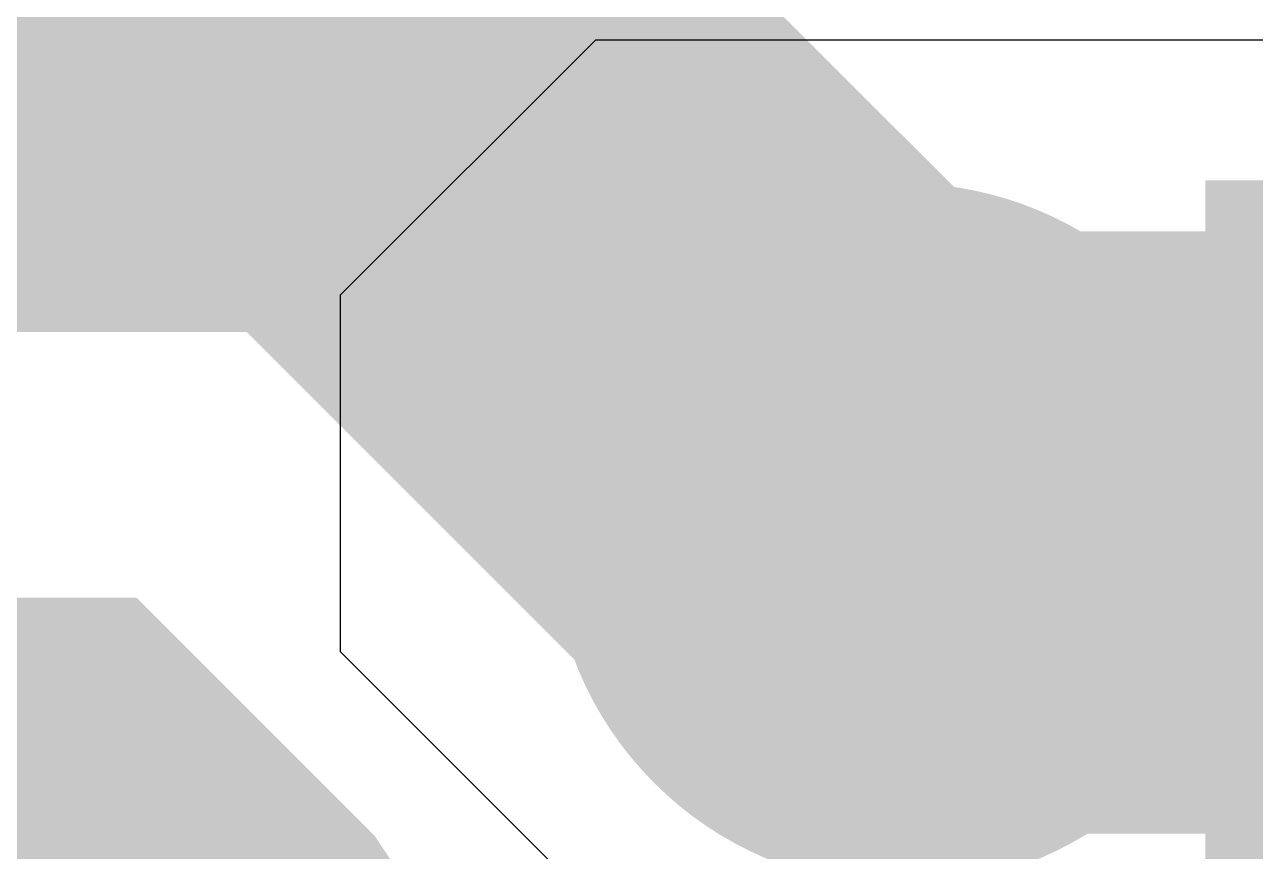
# Model space of a CAD drawing. Header units: inches. Extents: x 0.91 to 3.83, y 2.6 to 3.83.
# Drawn here: x 1.41681 to 1.44093, y 3.03509 to 3.0513 of the extents above; entities that cross this region are included whole.
import ezdxf

# ---------------------------------------------------------------- set-up
doc = ezdxf.new("R2010")
doc.units = ezdxf.units.IN
doc.header["$MEASUREMENT"] = 0
for name, color, linetype in [('Bottom Layer', 5, 'Continuous'), ('Top Layer', 1, 'Continuous'), ('Top Solder', 216, 'Continuous'), ('Via Holes', 16, 'Continuous')]:
    doc.layers.add(name, color=color, linetype=linetype)

# ---------------------------------------------------------------- blocks, each defined once
blk = doc.blocks.new('AMPHENOL_12401598E4_2A_360')
at = {"layer": 'Top Solder'}
blk.add_hatch(color=216, dxfattribs=at).paths.add_polyline_path([(0.042307, 0.040764), (0.056118, 0.040764), (0.056118, 0.011205), (0.042307, 0.011205)])

msp = doc.modelspace()

# ---------------------------------------------------------------- hatches: boundary and pattern name
at = {"layer": 'Bottom Layer'}
h = msp.add_hatch(color=5, dxfattribs=at)
edge = h.paths.add_edge_path()
edge.add_arc((1.43402, 3.041299), 0.00689, 0, 360)
at = {"layer": 'Top Layer'}
msp.add_hatch(color=1, dxfattribs=at).paths.add_polyline_path([(1.410728, 3.236967), (1.411274, 3.235689), (1.410596, 3.232283), (1.411941, 3.225524), (1.410979, 3.224379), (1.409095, 3.222567), (1.366016, 3.222567), (1.366016, 3.194756), (1.369016, 3.194756), (1.369016, 3.140827), (1.369016, 3.140827), (1.369016, 3.119016), (1.369016, 3.119016), (1.369016, 3.099331), (1.369016, 3.062086), (1.369016, 3.062086), (1.369016, 3.040275), (1.369016, 3.040275), (1.369016, 3.006031), (1.366016, 3.006031), (1.366016, 2.97822), (1.409575, 2.97822), (1.409575, 3.006031), (1.406575, 3.006031), (1.406575, 3.040062), (1.418999, 3.040062), (1.423663, 3.035398), (1.425448, 3.032727), (1.429381, 3.030099), (1.43402, 3.029176), (1.435945, 3.027596), (1.435945, 2.996189), (1.432945, 2.996189), (1.432945, 2.975135), (1.429901, 2.972637), (1.42874, 2.972868), (1.421797, 2.971487), (1.415911, 2.967554), (1.411977, 2.961668), (1.410596, 2.954724), (1.410596, 2.946121), (1.406867, 2.943539), (1.405391, 2.943771), (1.404764, 2.944306), (1.40462, 2.944353), (1.404544, 2.944484), (1.40389, 2.944986), (1.403743, 2.945026), (1.403661, 2.945153), (1.402981, 2.94562), (1.402832, 2.945652), (1.402743, 2.945775), (1.40204, 2.946205), (1.401891, 2.946229), (1.401796, 2.946347), (1.401071, 2.94674), (1.400919, 2.946756), (1.400817, 2.94687), (1.400073, 2.947224), (1.399922, 2.947232), (1.399815, 2.947339), (1.399053, 2.947655), (1.398901, 2.947655), (1.398789, 2.947756), (1.398011, 2.948031), (1.39786, 2.948024), (1.397742, 2.948119), (1.396952, 2.948353), (1.396801, 2.948337), (1.396678, 2.948426), (1.395876, 2.948619), (1.395726, 2.948595), (1.395599, 2.948678), (1.394788, 2.948828), (1.39464, 2.948797), (1.394508, 2.948872), (1.393691, 2.94898), (1.393544, 2.948941), (1.393409, 2.94901), (1.392588, 2.949074), (1.392443, 2.949027), (1.392305, 2.949089), (1.39148, 2.949111), (1.391426, 2.94909), (1.391364, 2.949102), (1.391339, 2.949113), (1.367717, 2.949113), (1.367691, 2.949102), (1.367629, 2.94909), (1.367575, 2.949111), (1.366751, 2.949089), (1.366612, 2.949027), (1.366468, 2.949074), (1.365646, 2.94901), (1.365511, 2.948941), (1.365364, 2.94898), (1.364547, 2.948872), (1.364415, 2.948796), (1.364267, 2.948828), (1.363456, 2.948678), (1.363329, 2.948595), (1.363179, 2.948619), (1.362377, 2.948426), (1.362254, 2.948337), (1.362103, 2.948353), (1.361313, 2.948119), (1.360757, 2.94819), (1.358364, 2.94951), (1.357527, 2.950458), (1.357381, 2.950783), (1.357381, 3.230319), (1.357527, 3.230644), (1.358364, 3.231592), (1.360757, 3.232912), (1.361313, 3.232983), (1.362103, 3.232749), (1.362254, 3.232765), (1.362377, 3.232676), (1.363179, 3.232483), (1.363329, 3.232507), (1.363456, 3.232424), (1.364267, 3.232274), (1.364415, 3.232305), (1.364547, 3.23223), (1.365364, 3.232122), (1.365511, 3.232161), (1.365646, 3.232092), (1.366468, 3.232028), (1.366612, 3.232075), (1.366751, 3.232013), (1.367575, 3.231991), (1.367629, 3.232012), (1.367691, 3.232), (1.367717, 3.231989), (1.379528, 3.23199), (1.391339, 3.231989), (1.391364, 3.232), (1.391426, 3.232012), (1.39148, 3.231991), (1.392305, 3.232013), (1.392443, 3.232075), (1.392588, 3.232028), (1.393409, 3.232092), (1.393544, 3.232161), (1.393691, 3.232122), (1.394508, 3.23223), (1.39464, 3.232305), (1.394788, 3.232274), (1.395599, 3.232424), (1.395726, 3.232507), (1.395876, 3.232483), (1.396678, 3.232676), (1.396801, 3.232765), (1.396951, 3.232749), (1.397742, 3.232983), (1.39786, 3.233078), (1.398011, 3.233071), (1.398789, 3.233346), (1.398901, 3.233447), (1.399053, 3.233447), (1.399815, 3.233763), (1.399922, 3.23387), (1.400073, 3.233878), (1.400817, 3.234233), (1.400919, 3.234346), (1.401071, 3.234362), (1.401796, 3.234755), (1.401891, 3.234873), (1.40204, 3.234897), (1.402743, 3.235327), (1.402832, 3.23545), (1.402981, 3.235482), (1.403661, 3.235949), (1.403743, 3.236076), (1.40389, 3.236116), (1.404544, 3.236617), (1.40462, 3.236749), (1.404764, 3.236795), (1.405391, 3.237331), (1.40546, 3.237466), (1.405601, 3.23752), (1.406199, 3.238088), (1.406223, 3.238141), (1.406297, 3.238191), (1.406346, 3.238265), (1.4064, 3.238288), (1.406967, 3.238886), (1.40795, 3.239158)])
h = msp.add_hatch(color=1, dxfattribs=at)
edge = h.paths.add_edge_path()
edge.add_arc((1.43402, 3.041299), 0.00689, 0, 360)
at = {"layer": 'Via Holes'}
h = msp.add_hatch(color=7, dxfattribs=at)
edge = h.paths.add_edge_path()
edge.add_arc((1.43402, 3.041299), 0.003937, 0, 360)

# ---------------------------------------------------------------- linework, layer by layer
at = {"layer": 'Bottom Layer'}
for p, q in [((1.423, 3.046), (1.428, 3.051)), ((1.428, 3.051), (1.505, 3.051)), ((1.423, 3.039), (1.423, 3.046)), ((1.441, 3.021), (1.423, 3.039))]:
    msp.add_line(p, q, dxfattribs=at)
at = {"layer": 'Top Layer'}
for points in [[(1.387795, 3.051181, 0.011811, 0.011811, 0), (1.423605, 3.051181, 0.011811, 0.011811, 0)], [(1.423605, 3.051181, 0.011811, 0.011811, 0), (1.433487, 3.041299, 0.011811, 0.011811, 0)], [(1.43402, 3.041299, 0.011811, 0.011811, 0), (1.434059, 3.041338, 0.011811, 0.011811, 0)], [(1.434059, 3.041338, 0.011811, 0.011811, 0), (1.4757, 3.041338, 0.011811, 0.011811, 0)], [(1.433487, 3.041299, 0.011811, 0.011811, 0), (1.43402, 3.041299, 0.011811, 0.011811, 0)]]:
    msp.add_lwpolyline(points, format="xyseb", dxfattribs=at)
for points in [[(1.420652, 3.051181, 0.005906, 0.005906, 1), (1.426558, 3.051181, 0.005906, 0.005906, 1)], [(1.420652, 3.051181, 0.005906, 0.005906, 1), (1.426558, 3.051181, 0.005906, 0.005906, 1)], [(1.431107, 3.041338, 0.005906, 0.005906, 1), (1.437012, 3.041338, 0.005906, 0.005906, 1)], [(1.431107, 3.041338, 0.005906, 0.005906, 1), (1.437012, 3.041338, 0.005906, 0.005906, 1)], [(1.430535, 3.041299, 0.005906, 0.005906, 1), (1.43644, 3.041299, 0.005906, 0.005906, 1)], [(1.430535, 3.041299, 0.005906, 0.005906, 1), (1.43644, 3.041299, 0.005906, 0.005906, 1)], [(1.431067, 3.041299, 0.005906, 0.005906, 1), (1.436973, 3.041299, 0.005906, 0.005906, 1)], [(1.431067, 3.041299, 0.005906, 0.005906, 1), (1.436973, 3.041299, 0.005906, 0.005906, 1)]]:
    msp.add_lwpolyline(points, format="xyseb", close=True, dxfattribs=at)

# ---------------------------------------------------------------- block references
at = {"rotation": 270}
msp.add_blockref('AMPHENOL_12401598E4_2A_360', (1.42874, 3.090551), dxfattribs=at)

doc.saveas('drawing.dxf')
